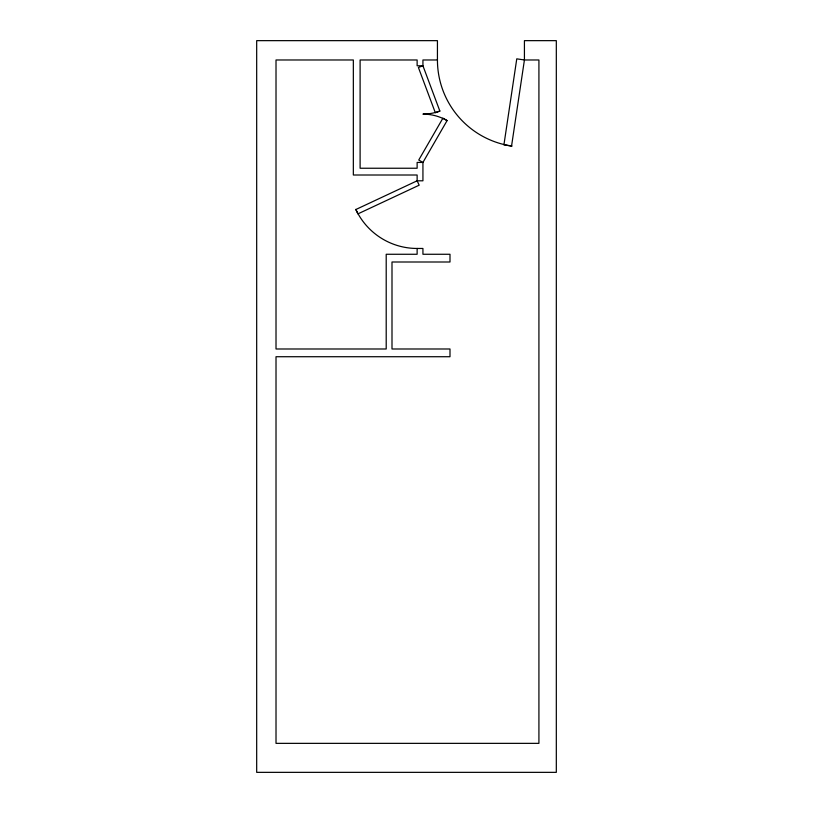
<?xml version="1.0" encoding="UTF-8"?>
<svg xmlns="http://www.w3.org/2000/svg" width="813" height="813" viewBox="0 0 813 813"><rect width="100%" height="100%" fill="white"/><g stroke="black" fill="none" stroke-linecap="round" stroke-linejoin="round"><path stroke-width="1.22" d="M512.017 146.086A86.991 86.991 0 0 1 437.435 59.979L422.933 59.979L422.933 65.782L418.4 67.469L435.331 112.743L439.853 111.046L422.933 65.782L417.13 65.782L417.13 59.979L360.108 59.979L360.108 168.24L417.13 168.24L417.13 162.437L422.933 162.437L418.746 160.019L442.912 118.17L447.099 120.588L422.933 162.437L422.933 180.801L417.13 180.801L355.86 209.51L357.913 213.88L419.183 185.181L417.13 180.801L417.13 175.008L353.34 175.008L353.34 59.979L276.014 59.979L276.014 348.99L386.205 348.99L386.205 254.266L417.13 254.266L417.13 248.463A67.662 67.662 0 0 1 355.809 209.398M417.13 248.463L422.933 248.463L422.933 254.266L449.996 254.266L449.996 261.999L391.998 261.999L391.998 348.99L449.996 348.99L449.996 356.724L276.014 356.724L276.014 743.356L538.917 743.356L538.917 59.979L524.426 59.979L516.773 58.841L503.918 144.877L511.56 146.015L524.426 59.979L524.426 40.65L556.316 40.65L556.316 772.35L256.684 772.35L256.684 40.65L437.435 40.65L437.435 59.979M439.884 111.035A48.333 48.333 0 0 1 422.933 114.115A48.333 48.333 0 0 1 447.099 120.588"/></g></svg>
